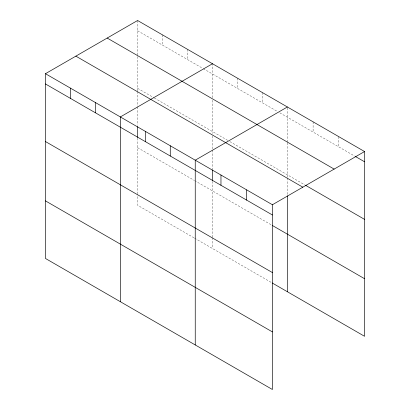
<?xml version="1.0" encoding="UTF-8"?>
<svg xmlns="http://www.w3.org/2000/svg" width="410" height="410" viewBox="0 0 410 410"><rect width="100%" height="100%" fill="white"/><g stroke="black" fill="none" stroke-linecap="round" stroke-linejoin="round"><path stroke-width="0.31" stroke-dasharray="2.05 1.54" d="M137.591 90.887L137.591 20.5M212.488 100.219L212.488 133.491M212.488 97.662L212.488 63.745M287.389 142.823L287.389 177.371M287.389 142.183L287.389 106.984M137.591 30.74L202.719 68.342M203.263 68.66L277.621 111.587M279.789 112.842L354.706 156.092M137.591 88.335L153.873 97.734M154.416 98.046L227.688 140.348M229.856 141.604L304.902 184.93M137.591 147.667L194.038 180.256M194.581 180.569L271.651 225.07M194.038 237.846L137.591 205.261L137.591 194.381M194.581 238.164L271.651 282.659M338.834 136.689L338.834 146.929M313.112 121.837L313.112 132.076M287.389 178.007L287.389 195.237M262.42 92.573L262.42 102.813M237.457 78.156L237.457 88.401M212.488 136.043L212.488 149.44M212.488 150.08L212.488 169.217M212.488 181.343L212.488 236.985M212.488 237.626L212.488 248.501M187.524 49.328L187.524 59.568M162.555 34.917L162.555 45.156M137.591 91.522L137.591 106.195M137.591 106.836L137.591 125.337M137.591 138.098L137.591 193.74"/><path stroke-width="0.61" d="M272.409 272.573L272.409 204.739L45.443 73.703L45.443 258.459L272.409 389.5L272.409 272.573L45.443 141.532M272.194 282.972L364.557 336.297L364.557 151.541L137.591 20.5L45.443 73.703M212.488 63.745L120.34 116.942L120.34 301.704M287.389 106.984L195.242 160.187L195.242 344.948M272.409 204.739L364.557 151.541M355.255 156.41L364.557 161.781M107.179 38.058L334.15 169.094M305.45 185.248L364.557 219.37M75.85 56.144L302.821 187.185M45.443 83.942L272.409 214.983M272.194 225.382L364.557 278.708M45.443 200.869L272.409 331.91M287.389 195.872L287.389 291.746M246.687 189.891L246.687 200.131M220.964 175.039L220.964 185.279M212.488 169.858L212.488 180.702M170.273 145.77L170.273 156.015M145.309 131.359L145.309 141.599M137.591 126.613L137.591 137.458M95.376 102.531L95.376 112.77M70.407 88.114L70.407 98.359"/></g></svg>
